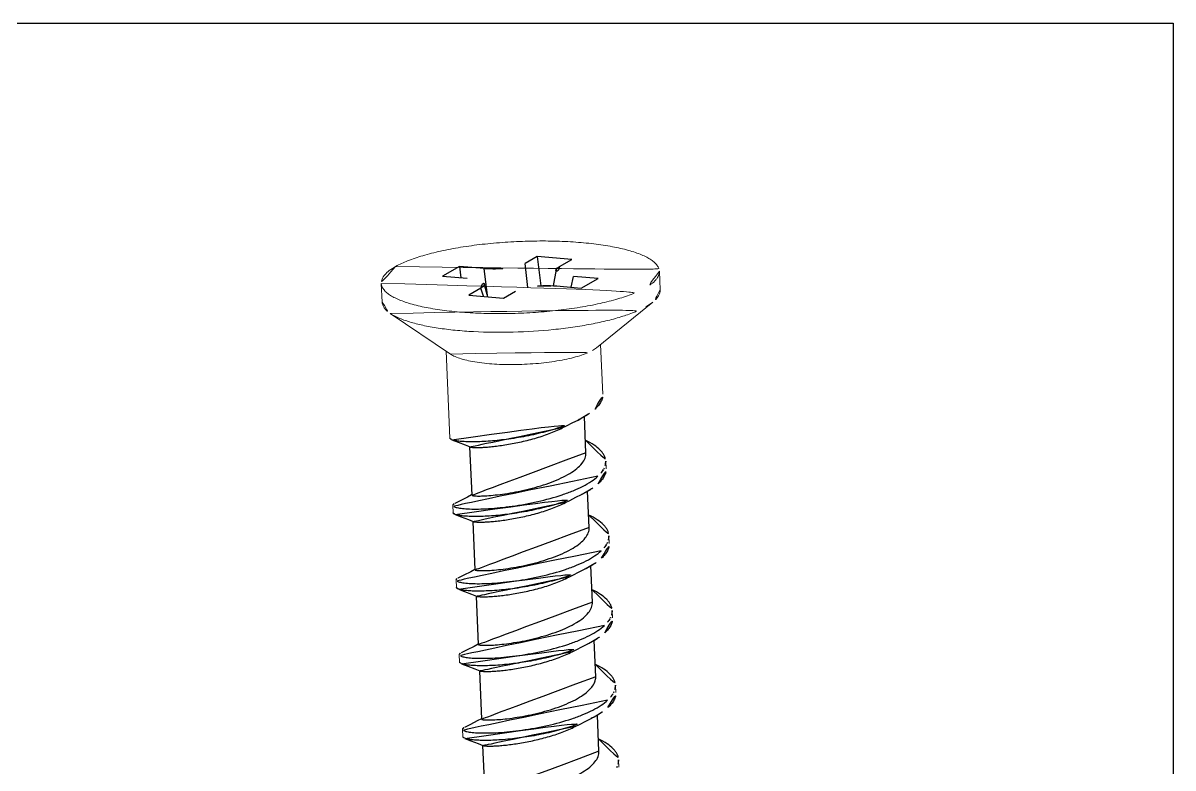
# Model space of a CAD drawing. Extents: x 16296675204 to 16296683393, y -37409618576 to -37409617244.
# Drawn here: x 16296676408.89 to 16296676438.64, y -37409617600.48 to -37409617581.21 of the extents above; entities that cross this region are included whole.
import ezdxf

# ---------------------------------------------------------------- set-up
doc = ezdxf.new("R2010")
doc.units = 0
doc.header["$LTSCALE"] = 10
doc.header["$MEASUREMENT"] = 0
doc.linetypes.add('ACAD_ISO02W100', pattern=[15, 12, -3])
doc.layers.get('0').update_dxf_attribs({"linetype": 'CONTINUOUS'})
doc.layers.add('虚线', color=8, linetype='ACAD_ISO02W100', lineweight=20)

msp = doc.modelspace()

# ---------------------------------------------------------------- linework, layer by layer
at = {"color": 7, "linetype": 'Continuous'}
for p, q in [((16296676422.197161, -37409617587.249191), (16296676421.88195, -37409617587.426567)), ((16296676421.955879, -37409617588.047287), (16296676421.88195, -37409617587.426567)), ((16296676423.09289, -37409617587.327072), (16296676422.197161, -37409617587.249191)), ((16296676422.197161, -37409617587.249191), (16296676422.28738, -37409617588.006706)), ((16296676422.777679, -37409617587.504463), (16296676423.09289, -37409617587.327072)), ((16296676420.18964, -37409617587.505997), (16296676419.74703, -37409617587.755074)), ((16296676419.74703, -37409617587.755074), (16296676420.38492, -37409617587.810539)), ((16296676420.827539, -37409617587.561447), (16296676420.18964, -37409617587.505997)), ((16296676420.18964, -37409617587.505997), (16296676420.224251, -37409617587.79657)), ((16296676420.90988, -37409617588.252777), (16296676420.827539, -37409617587.561447)), ((16296676422.61421, -37409617588.007423), (16296676422.696159, -37409617587.586998)), ((16296676423.07955, -37409617588.044823), (16296676423.134661, -37409617587.762047)), ((16296676423.77256, -37409617587.817513), (16296676423.134661, -37409617587.762047)), ((16296676420.741911, -37409617588.06813), (16296676420.426689, -37409617588.245506)), ((16296676420.80438, -37409617588.278351), (16296676420.741911, -37409617588.06813)), ((16296676420.920481, -37409617588.288437), (16296676420.822411, -37409617587.958473)), ((16296676422.692051, -37409617588.011124), (16296676423.329941, -37409617588.066589)), ((16296676423.329941, -37409617588.066589), (16296676423.77256, -37409617587.817513)), ((16296676420.426689, -37409617588.245506), (16296676421.32242, -37409617588.323387)), ((16296676421.32242, -37409617588.323387), (16296676421.63764, -37409617588.146004)), ((16296676423.458389, -37409617592.324562), (16296676423.4177, -37409617591.388077)), ((16296676420.33284, -37409617592.122993), (16296676420.45834, -37409617592.17347)), ((16296676420.44883, -37409617592.169647), (16296676420.50316, -37409617593.420128)), ((16296676423.542271, -37409617594.255257), (16296676423.501579, -37409617593.318626)), ((16296676420.416719, -37409617594.053688), (16296676420.542219, -37409617594.104156)), ((16296676420.532709, -37409617594.100342), (16296676420.58704, -37409617595.350822)), ((16296676423.62616, -37409617596.185944), (16296676423.585461, -37409617595.249298)), ((16296676420.500601, -37409617595.984383), (16296676420.62611, -37409617596.034859)), ((16296676420.6166, -37409617596.031029), (16296676420.670931, -37409617597.281517)), ((16296676423.710039, -37409617598.116638), (16296676423.66935, -37409617597.180122)), ((16296676420.58449, -37409617597.915077), (16296676420.70999, -37409617597.965553)), ((16296676420.70048, -37409617597.961723), (16296676420.75481, -37409617599.212212)), ((16296676423.79393, -37409617600.047333), (16296676423.753229, -37409617599.110657)), ((16296676420.668381, -37409617599.845757), (16296676420.79388, -37409617599.896248)), ((16296676420.784361, -37409617599.892418), (16296676420.838699, -37409617601.142899))]:
    msp.add_line(p, q, dxfattribs=at)
msp.add_lwpolyline([(16296676438.644739, -37409617663.548553), (16296676385.328369, -37409617663.548553), (16296676385.328369, -37409617581.208839), (16296676438.644739, -37409617581.208839)], close=True)
for points in [[(16296676422.845381, -37409617591.681709), (16296676422.954679, -37409617591.626312), (16296676423.116171, -37409617591.545753), (16296676423.254761, -37409617591.47757)], [(16296676419.990841, -37409617591.988998), (16296676420.148371, -37409617592.050179), (16296676420.33284, -37409617592.122993)], [(16296676420.50132, -37409617593.416496), (16296676420.395069, -37409617593.470383), (16296676420.21755, -37409617593.558983), (16296676420.06238, -37409617593.635353)], [(16296676422.92927, -37409617593.612396), (16296676423.038561, -37409617593.556999), (16296676423.20006, -37409617593.476448), (16296676423.33864, -37409617593.408257)], [(16296676420.07473, -37409617593.919693), (16296676420.23226, -37409617593.980873), (16296676420.416719, -37409617594.053688)], [(16296676420.585199, -37409617595.347191), (16296676420.47896, -37409617595.40107), (16296676420.30143, -37409617595.489677), (16296676420.146259, -37409617595.56604)], [(16296676423.013149, -37409617595.543098), (16296676423.12245, -37409617595.487694), (16296676423.283939, -37409617595.407143), (16296676423.422529, -37409617595.338951)], [(16296676420.158609, -37409617595.850388), (16296676420.316139, -37409617595.911568), (16296676420.500601, -37409617595.984383)], [(16296676420.669081, -37409617597.277893), (16296676420.56284, -37409617597.331757), (16296676420.385321, -37409617597.420357), (16296676420.230141, -37409617597.496727)], [(16296676423.09704, -37409617597.473793), (16296676423.206329, -37409617597.418388), (16296676423.36783, -37409617597.337837), (16296676423.506411, -37409617597.269653)], [(16296676420.2425, -37409617597.781067), (16296676420.40003, -37409617597.842247), (16296676420.58449, -37409617597.915077)], [(16296676420.75297, -37409617599.20858), (16296676420.646721, -37409617599.262451), (16296676420.4692, -37409617599.351059), (16296676420.31403, -37409617599.427429)], [(16296676423.18092, -37409617599.404488), (16296676423.29022, -37409617599.349083), (16296676423.45171, -37409617599.268517), (16296676423.5903, -37409617599.20034)], [(16296676420.32638, -37409617599.711769), (16296676420.48391, -37409617599.772949), (16296676420.668381, -37409617599.845757)]]:
    msp.add_lwpolyline(points, dxfattribs=at)
for centre, major_axis, ratio, start_param, end_param in [((16296676421.165159, -37409617587.357208), (-0.801806, -0.030785), 0.263882425, 1.126066153, 2.666704219), ((16296676423.516159, -37409617587.561607), (-0.821229, -0.039608), 0.25133448, 5.818141006, 7.358779072), ((16296676420.003429, -37409617588.010963), (-0.821229, -0.039608), 0.25133448, -3.606636955, -2.065998889), ((16296676422.354429, -37409617588.21537), (-0.801806, -0.030785), 0.263882425, -2.0155265, -0.474888434)]:
    msp.add_ellipse(centre, major_axis=major_axis, ratio=ratio, start_param=start_param, end_param=end_param, dxfattribs=at)
for points, knots in [([(16296676423.69253, -37409617591.193604), (16296676423.72463, -37409617591.16394), (16296676423.7819, -37409617591.104172), (16296676423.848009, -37409617591.006569), (16296676423.88723, -37409617590.907028), (16296676423.89431, -37409617590.839088), (16296676423.8929, -37409617590.80661)], [0, 0, 0, 0, 0.292045706, 0.550742358, 0.782817436, 1, 1, 1, 1]), ([(16296676423.254761, -37409617591.47757), (16296676423.33926, -37409617591.436211), (16296676423.492491, -37409617591.352318), (16296676423.633551, -37409617591.248093), (16296676423.69253, -37409617591.193604)], [0, 0, 0, 0, 0.539523175, 1, 1, 1, 1]), ([(16296676419.99085, -37409617591.988998), (16296676420.01506, -37409617591.998337), (16296676420.075399, -37409617592.013351), (16296676420.181601, -37409617592.028801), (16296676420.31708, -37409617592.039238), (16296676420.479481, -37409617592.043777), (16296676420.66618, -37409617592.041542), (16296676420.954571, -37409617592.028122), (16296676421.34996, -37409617591.990463), (16296676421.84614, -37409617591.91391), (16296676422.347851, -37409617591.804169), (16296676422.82168, -37409617591.663544), (16296676423.118719, -37409617591.544151), (16296676423.254761, -37409617591.47757)], [0, 0, 0, 0, 0.023276566, 0.055463247, 0.09623742, 0.145040673, 0.201136549, 0.263651163, 0.403927684, 0.557108169, 0.713672809, 0.86415492, 1, 1, 1, 1]), ([(16296676419.938629, -37409617591.945534), (16296676419.938801, -37409617591.949547), (16296676419.94198, -37409617591.958458), (16296676419.95299, -37409617591.969673), (16296676419.969709, -37409617591.980164), (16296676419.9832, -37409617591.986053), (16296676419.99085, -37409617591.988998)], [0, 0, 0, 0, 0.169964487, 0.380192821, 0.653494873, 1, 1, 1, 1]), ([(16296676422.845381, -37409617591.681709), (16296676422.73642, -37409617591.737389), (16296676422.5016, -37409617591.83773), (16296676422.13098, -37409617591.957901), (16296676421.74704, -37409617592.053192), (16296676421.43013, -37409617592.112381), (16296676421.190269, -37409617592.14698), (16296676421.0282, -37409617592.165909), (16296676420.881981, -37409617592.178917), (16296676420.75419, -37409617592.186493), (16296676420.64706, -37409617592.189278), (16296676420.56251, -37409617592.187881), (16296676420.506809, -37409617592.183884), (16296676420.4748, -37409617592.178497), (16296676420.463011, -37409617592.175369), (16296676420.45834, -37409617592.17347)], [0, 0, 0, 0, 0.149149692, 0.310486425, 0.474512212, 0.630990703, 0.703238306, 0.769886721, 0.829852517, 0.882142193, 0.925906765, 0.960440098, 0.985212648, 0.993851739, 1, 1, 1, 1]), ([(16296676423.45145, -37409617592.006706), (16296676423.525921, -37409617592.042068), (16296676423.6597, -37409617592.114647), (16296676423.804239, -37409617592.227676), (16296676423.8873, -37409617592.324432), (16296676423.93137, -37409617592.395844), (16296676423.959499, -37409617592.469208), (16296676423.967319, -37409617592.519531), (16296676423.96839, -37409617592.544243)], [0, 0, 0, 0, 0.317057743, 0.583748074, 0.699704525, 0.805924509, 0.904904925, 1, 1, 1, 1]), ([(16296676423.45838, -37409617592.324562), (16296676423.459379, -37409617592.347351), (16296676423.45636, -37409617592.394173), (16296676423.42963, -37409617592.490273), (16296676423.355129, -37409617592.610687), (16296676423.21797, -37409617592.742439), (16296676423.0354, -37409617592.867218), (16296676422.81357, -37409617592.983124), (16296676422.56045, -37409617593.088387), (16296676422.285469, -37409617593.181236), (16296676421.99909, -37409617593.260406), (16296676421.712271, -37409617593.325111), (16296676421.43605, -37409617593.375107), (16296676421.18108, -37409617593.410782), (16296676420.95723, -37409617593.43306), (16296676420.79413, -37409617593.442383), (16296676420.685671, -37409617593.443947), (16296676420.62281, -37409617593.442833), (16296676420.573009, -37409617593.439697), (16296676420.540319, -37409617593.435753), (16296676420.52072, -37409617593.431236), (16296676420.51082, -37409617593.427933), (16296676420.503321, -37409617593.423637), (16296676420.50317, -37409617593.420128)], [0, 0, 0, 0, 0.020473064, 0.041729226, 0.088965761, 0.145234353, 0.211406525, 0.286735163, 0.369456871, 0.457154917, 0.547003049, 0.635953592, 0.720898874, 0.798817184, 0.866906327, 0.922705443, 0.9453497, 0.964215031, 0.979139366, 0.990015945, 0.99393238, 0.996849703, 1, 1, 1, 1]), ([(16296676423.96839, -37409617592.544243), (16296676423.96966, -37409617592.573433), (16296676423.96431, -37409617592.634003), (16296676423.94434, -37409617592.691261), (16296676423.931351, -37409617592.719254)], [0, 0, 0, 0, 0.486340642, 1, 1, 1, 1]), ([(16296676423.776409, -37409617593.124298), (16296676423.808531, -37409617593.09462), (16296676423.86582, -37409617593.034821), (16296676423.93195, -37409617592.937157), (16296676423.971161, -37409617592.837578), (16296676423.97821, -37409617592.7696), (16296676423.97677, -37409617592.737106)], [0, 0, 0, 0, 0.292058996, 0.550756019, 0.78282278, 1, 1, 1, 1]), ([(16296676423.90905, -37409617592.761749), (16296676423.900459, -37409617592.776413), (16296676423.860201, -37409617592.838188), (16296676423.809641, -37409617592.892776), (16296676423.768021, -37409617592.931229)], [0, 0, 0, 0, 0.230661655, 1, 1, 1, 1]), ([(16296676423.931351, -37409617592.719254), (16296676423.929701, -37409617592.722816), (16296676423.922779, -37409617592.737251), (16296676423.91515, -37409617592.751343), (16296676423.90905, -37409617592.761749)], [0, 0, 0, 0, 0.245567706, 1, 1, 1, 1]), ([(16296676423.768021, -37409617592.931229), (16296676423.71538, -37409617592.979858), (16296676423.59145, -37409617593.073563), (16296676423.376141, -37409617593.196892), (16296676423.122959, -37409617593.31179), (16296676422.73406, -37409617593.454971), (16296676422.20763, -37409617593.596909), (16296676421.66736, -37409617593.694473), (16296676421.24292, -37409617593.746033), (16296676420.95121, -37409617593.770142), (16296676420.68865, -37409617593.781197), (16296676420.491489, -37409617593.780571), (16296676420.35392, -37409617593.773903), (16296676420.267481, -37409617593.766731), (16296676420.193001, -37409617593.757301), (16296676420.13139, -37409617593.746193), (16296676420.081779, -37409617593.732849), (16296676420.042299, -37409617593.717819), (16296676420.014771, -37409617593.697853), (16296676420.01412, -37409617593.683159)], [0, 0, 0, 0, 0.054602615, 0.117789166, 0.188745253, 0.266169363, 0.433325532, 0.603347488, 0.684032993, 0.759000201, 0.826300458, 0.884192152, 0.909142841, 0.931212345, 0.950280087, 0.966251833, 0.979077401, 0.988796353, 1, 1, 1, 1]), ([(16296676423.33864, -37409617593.408257), (16296676423.42314, -37409617593.366913), (16296676423.57638, -37409617593.283012), (16296676423.71743, -37409617593.178787), (16296676423.776409, -37409617593.124298)], [0, 0, 0, 0, 0.539505924, 1, 1, 1, 1]), ([(16296676420.01412, -37409617593.683159), (16296676420.01395, -37409617593.679153), (16296676420.016331, -37409617593.669998), (16296676420.02634, -37409617593.657883), (16296676420.042089, -37409617593.645981), (16296676420.05501, -37409617593.638947), (16296676420.06237, -37409617593.635353)], [0, 0, 0, 0, 0.169923784, 0.38021977, 0.653573272, 1, 1, 1, 1]), ([(16296676420.07473, -37409617593.919693), (16296676420.098949, -37409617593.929031), (16296676420.15929, -37409617593.944054), (16296676420.26549, -37409617593.959488), (16296676420.40098, -37409617593.969933), (16296676420.563391, -37409617593.974472), (16296676420.750111, -37409617593.972237), (16296676421.038521, -37409617593.958809), (16296676421.43391, -37409617593.921143), (16296676421.93008, -37409617593.844597), (16296676422.43178, -37409617593.734848), (16296676422.9056, -37409617593.594231), (16296676423.20261, -37409617593.474838), (16296676423.33864, -37409617593.408257)], [0, 0, 0, 0, 0.023276892, 0.055464645, 0.096240648, 0.145049353, 0.201151804, 0.263673445, 0.403950807, 0.557126029, 0.713689384, 0.864168888, 1, 1, 1, 1]), ([(16296676422.92927, -37409617593.612396), (16296676422.820299, -37409617593.668068), (16296676422.585489, -37409617593.768433), (16296676422.214861, -37409617593.888588), (16296676421.830919, -37409617593.983887), (16296676421.514021, -37409617594.043083), (16296676421.274151, -37409617594.077667), (16296676421.112089, -37409617594.096603), (16296676420.96587, -37409617594.109612), (16296676420.838079, -37409617594.117188), (16296676420.73094, -37409617594.119972), (16296676420.646391, -37409617594.118568), (16296676420.590691, -37409617594.114578), (16296676420.55868, -37409617594.109207), (16296676420.546909, -37409617594.106056), (16296676420.542231, -37409617594.104156)], [0, 0, 0, 0, 0.149151444, 0.31048851, 0.474514788, 0.630995045, 0.703238917, 0.769892315, 0.829853838, 0.882146381, 0.925911335, 0.960441334, 0.985220341, 0.993856093, 1, 1, 1, 1]), ([(16296676420.022511, -37409617593.876282), (16296676420.022699, -37409617593.880287), (16296676420.02589, -37409617593.889183), (16296676420.0369, -37409617593.900383), (16296676420.05361, -37409617593.910873), (16296676420.067089, -37409617593.91674), (16296676420.07473, -37409617593.919693)], [0, 0, 0, 0, 0.170000013, 0.380313825, 0.653600326, 1, 1, 1, 1]), ([(16296676423.53577, -37409617593.937607), (16296676423.610161, -37409617593.972954), (16296676423.743811, -37409617594.045502), (16296676423.888189, -37409617594.15844), (16296676423.97118, -37409617594.255119), (16296676424.015209, -37409617594.326477), (16296676424.04335, -37409617594.399773), (16296676424.05118, -37409617594.450058), (16296676424.052271, -37409617594.474739)], [0, 0, 0, 0, 0.317038141, 0.583721003, 0.699682042, 0.805910367, 0.904900162, 1, 1, 1, 1]), ([(16296676423.542259, -37409617594.255257), (16296676423.543249, -37409617594.278053), (16296676423.540239, -37409617594.324867), (16296676423.513531, -37409617594.420967), (16296676423.439011, -37409617594.541382), (16296676423.301861, -37409617594.673126), (16296676423.11928, -37409617594.797913), (16296676422.897449, -37409617594.913811), (16296676422.644329, -37409617595.019073), (16296676422.36935, -37409617595.111938), (16296676422.08297, -37409617595.191116), (16296676421.79615, -37409617595.255814), (16296676421.51993, -37409617595.305801), (16296676421.264971, -37409617595.341476), (16296676421.041121, -37409617595.363747), (16296676420.878019, -37409617595.37307), (16296676420.76956, -37409617595.374641), (16296676420.706699, -37409617595.37352), (16296676420.656891, -37409617595.370392), (16296676420.624201, -37409617595.366447), (16296676420.60461, -37409617595.361931), (16296676420.594709, -37409617595.35862), (16296676420.587191, -37409617595.354332), (16296676420.58704, -37409617595.350822)], [0, 0, 0, 0, 0.020473397, 0.04172825, 0.088964795, 0.145234699, 0.21140827, 0.286737033, 0.369457519, 0.457154473, 0.547002625, 0.635953948, 0.720899289, 0.798816176, 0.866903321, 0.922701866, 0.945350284, 0.96421297, 0.979137498, 0.990016213, 0.993929145, 0.99684572, 1, 1, 1, 1]), ([(16296676424.052271, -37409617594.474739), (16296676424.05356, -37409617594.503967), (16296676424.04821, -37409617594.56469), (16296676424.028191, -37409617594.622063), (16296676424.015169, -37409617594.650101)], [0, 0, 0, 0, 0.486306326, 1, 1, 1, 1]), ([(16296676423.85191, -37409617594.861923), (16296676423.799271, -37409617594.910553), (16296676423.67536, -37409617595.004242), (16296676423.4601, -37409617595.127548), (16296676423.20697, -37409617595.242432), (16296676422.81813, -37409617595.385597), (16296676422.291771, -37409617595.527542), (16296676421.751551, -37409617595.625122), (16296676421.32715, -37409617595.676682), (16296676421.035419, -37409617595.700813), (16296676420.772829, -37409617595.711891), (16296676420.57563, -37409617595.711273), (16296676420.438021, -37409617595.704613), (16296676420.351561, -37409617595.697441), (16296676420.27705, -37409617595.688019), (16296676420.21542, -37409617595.67691), (16296676420.165779, -37409617595.663582), (16296676420.126261, -37409617595.648537), (16296676420.09869, -37409617595.628609), (16296676420.098009, -37409617595.613899)], [0, 0, 0, 0, 0.054597217, 0.117772269, 0.188713614, 0.266122839, 0.433262524, 0.603270318, 0.683950983, 0.758921475, 0.826233658, 0.884138543, 0.909095902, 0.931171631, 0.950246803, 0.966225121, 0.979058274, 0.988784535, 1, 1, 1, 1]), ([(16296676423.860291, -37409617595.054993), (16296676423.89242, -37409617595.025322), (16296676423.949699, -37409617594.965523), (16296676424.015829, -37409617594.867867), (16296676424.05504, -37409617594.76828), (16296676424.06209, -37409617594.70031), (16296676424.060659, -37409617594.667824)], [0, 0, 0, 0, 0.292042277, 0.550741516, 0.782816052, 1, 1, 1, 1]), ([(16296676423.99337, -37409617594.691704), (16296676423.98477, -37409617594.706421), (16296676423.944441, -37409617594.768494), (16296676423.89369, -37409617594.823318), (16296676423.85191, -37409617594.861923)], [0, 0, 0, 0, 0.230586123, 1, 1, 1, 1]), ([(16296676424.015169, -37409617594.650101), (16296676424.01355, -37409617594.653587), (16296676424.006781, -37409617594.667709), (16296676423.999319, -37409617594.681503), (16296676423.99337, -37409617594.691704)], [0, 0, 0, 0, 0.245662192, 1, 1, 1, 1]), ([(16296676423.422529, -37409617595.338951), (16296676423.507021, -37409617595.297592), (16296676423.660259, -37409617595.213707), (16296676423.801319, -37409617595.109467), (16296676423.860291, -37409617595.054993)], [0, 0, 0, 0, 0.539514938, 1, 1, 1, 1]), ([(16296676420.158621, -37409617595.85038), (16296676420.182831, -37409617595.859734), (16296676420.24317, -37409617595.874741), (16296676420.349369, -37409617595.890182), (16296676420.48485, -37409617595.900627), (16296676420.647249, -37409617595.905159), (16296676420.833969, -37409617595.902931), (16296676421.12237, -37409617595.889511), (16296676421.517759, -37409617595.851837), (16296676422.013929, -37409617595.775291), (16296676422.515619, -37409617595.66555), (16296676422.98945, -37409617595.524933), (16296676423.286489, -37409617595.40554), (16296676423.422529, -37409617595.338951)], [0, 0, 0, 0, 0.023278057, 0.055464367, 0.096237391, 0.145041777, 0.201140971, 0.263660908, 0.403941326, 0.557113817, 0.713670843, 0.864155822, 1, 1, 1, 1]), ([(16296676420.098009, -37409617595.613899), (16296676420.09782, -37409617595.609894), (16296676420.100189, -37409617595.600731), (16296676420.110201, -37409617595.5886), (16296676420.125959, -37409617595.576691), (16296676420.138889, -37409617595.569649), (16296676420.146259, -37409617595.56604)], [0, 0, 0, 0, 0.169900019, 0.380141039, 0.653487407, 1, 1, 1, 1]), ([(16296676420.1064, -37409617595.806953), (16296676420.106581, -37409617595.810966), (16296676420.10976, -37409617595.819862), (16296676420.120781, -37409617595.83107), (16296676420.137489, -37409617595.841553), (16296676420.15097, -37409617595.847427), (16296676420.158621, -37409617595.85038)], [0, 0, 0, 0, 0.169993056, 0.38028427, 0.653562307, 1, 1, 1, 1]), ([(16296676423.013149, -37409617595.543098), (16296676422.90419, -37409617595.59877), (16296676422.669371, -37409617595.69912), (16296676422.29875, -37409617595.81929), (16296676421.91481, -37409617595.914581), (16296676421.5979, -37409617595.97377), (16296676421.35803, -37409617596.008369), (16296676421.195971, -37409617596.027298), (16296676421.049749, -37409617596.040314), (16296676420.921961, -37409617596.047882), (16296676420.814831, -37409617596.050659), (16296676420.73028, -37409617596.049263), (16296676420.67457, -37409617596.045273), (16296676420.64257, -37409617596.039886), (16296676420.630779, -37409617596.036751), (16296676420.62611, -37409617596.034859)], [0, 0, 0, 0, 0.149149925, 0.310486899, 0.474512549, 0.630991091, 0.703238754, 0.769887552, 0.829852148, 0.882143536, 0.925906325, 0.960441356, 0.985212845, 0.993853208, 1, 1, 1, 1]), ([(16296676423.620371, -37409617595.868637), (16296676423.69466, -37409617595.903969), (16296676423.828131, -37409617595.976486), (16296676423.972309, -37409617596.089363), (16296676424.05518, -37409617596.185966), (16296676424.099159, -37409617596.257294), (16296676424.127239, -37409617596.330544), (16296676424.135071, -37409617596.380783), (16296676424.13616, -37409617596.405449)], [0, 0, 0, 0, 0.316984893, 0.583639069, 0.699603812, 0.805849235, 0.904865736, 1, 1, 1, 1]), ([(16296676423.62615, -37409617596.185944), (16296676423.62715, -37409617596.20874), (16296676423.624121, -37409617596.255562), (16296676423.597401, -37409617596.351662), (16296676423.52289, -37409617596.472069), (16296676423.38574, -37409617596.603828), (16296676423.203171, -37409617596.7286), (16296676422.98134, -37409617596.844513), (16296676422.72822, -37409617596.949768), (16296676422.453239, -37409617597.042633), (16296676422.166861, -37409617597.121803), (16296676421.880039, -37409617597.186493), (16296676421.603821, -37409617597.236488), (16296676421.34886, -37409617597.272171), (16296676421.125, -37409617597.294449), (16296676420.961901, -37409617597.303772), (16296676420.853439, -37409617597.305344), (16296676420.790581, -37409617597.304207), (16296676420.74078, -37409617597.301086), (16296676420.70809, -37409617597.297127), (16296676420.68849, -37409617597.292633), (16296676420.678591, -37409617597.289322), (16296676420.671089, -37409617597.285019), (16296676420.67094, -37409617597.281517)], [0, 0, 0, 0, 0.02047321, 0.04172905, 0.08896589, 0.145234743, 0.211406872, 0.286735126, 0.369456489, 0.457154687, 0.547003065, 0.635953623, 0.720898634, 0.798816603, 0.866905772, 0.922705652, 0.945349236, 0.964215767, 0.979138535, 0.990016578, 0.993933024, 0.996849142, 1, 1, 1, 1]), ([(16296676424.13616, -37409617596.405449), (16296676424.137449, -37409617596.434807), (16296676424.13204, -37409617596.495796), (16296676424.111839, -37409617596.553391), (16296676424.098709, -37409617596.581543)], [0, 0, 0, 0, 0.486199985, 1, 1, 1, 1]), ([(16296676423.94418, -37409617596.985687), (16296676423.97629, -37409617596.956017), (16296676424.03355, -37409617596.896263), (16296676424.099649, -37409617596.79866), (16296676424.13888, -37409617596.699127), (16296676424.14596, -37409617596.631203), (16296676424.14455, -37409617596.598717)], [0, 0, 0, 0, 0.292056058, 0.55074832, 0.782819238, 1, 1, 1, 1]), ([(16296676424.078369, -37409617596.620468), (16296676424.06975, -37409617596.635361), (16296676424.02923, -37409617596.698196), (16296676423.978001, -37409617596.753616), (16296676423.935789, -37409617596.792618)], [0, 0, 0, 0, 0.230394881, 1, 1, 1, 1]), ([(16296676424.098709, -37409617596.581543), (16296676424.097179, -37409617596.584801), (16296676424.090839, -37409617596.598), (16296676424.0839, -37409617596.610924), (16296676424.078369, -37409617596.620468)], [0, 0, 0, 0, 0.24594043, 1, 1, 1, 1]), ([(16296676423.935789, -37409617596.792618), (16296676423.88315, -37409617596.84124), (16296676423.759239, -37409617596.934937), (16296676423.543961, -37409617597.058258), (16296676423.2908, -37409617597.173149), (16296676422.90193, -37409617597.316322), (16296676422.375549, -37409617597.45826), (16296676421.83532, -37409617597.555832), (16296676421.41091, -37409617597.607384), (16296676421.119181, -37409617597.631523), (16296676420.8566, -37409617597.642593), (16296676420.65942, -37409617597.64196), (16296676420.52183, -37409617597.6353), (16296676420.435381, -37409617597.628128), (16296676420.36088, -37409617597.618713), (16296676420.299259, -37409617597.60759), (16296676420.24963, -37409617597.594261), (16296676420.210119, -37409617597.579231), (16296676420.18256, -37409617597.55928), (16296676420.18189, -37409617597.544579)], [0, 0, 0, 0, 0.05459869, 0.11777762, 0.188727264, 0.266146226, 0.433292764, 0.603296072, 0.683979386, 0.758950658, 0.826259313, 0.88415787, 0.909111388, 0.931183846, 0.950256241, 0.966231778, 0.979063344, 0.988787913, 1, 1, 1, 1]), ([(16296676423.506411, -37409617597.269653), (16296676423.59091, -37409617597.228287), (16296676423.74415, -37409617597.144402), (16296676423.885201, -37409617597.040169), (16296676423.94418, -37409617596.985687)], [0, 0, 0, 0, 0.539520138, 1, 1, 1, 1]), ([(16296676420.18189, -37409617597.544579), (16296676420.181709, -37409617597.540558), (16296676420.18408, -37409617597.53141), (16296676420.194099, -37409617597.519279), (16296676420.20985, -37409617597.507378), (16296676420.222771, -37409617597.500343), (16296676420.230141, -37409617597.496727)], [0, 0, 0, 0, 0.169908325, 0.380176255, 0.653525717, 1, 1, 1, 1]), ([(16296676420.2425, -37409617597.781067), (16296676420.26672, -37409617597.790421), (16296676420.327061, -37409617597.805428), (16296676420.43326, -37409617597.820877), (16296676420.568741, -37409617597.831322), (16296676420.73114, -37409617597.835854), (16296676420.917839, -37409617597.833633), (16296676421.20624, -37409617597.820213), (16296676421.601629, -37409617597.782532), (16296676422.097811, -37409617597.705994), (16296676422.59951, -37409617597.596237), (16296676423.073339, -37409617597.455627), (16296676423.370371, -37409617597.336243), (16296676423.506411, -37409617597.269653)], [0, 0, 0, 0, 0.023276407, 0.055463181, 0.096237908, 0.145042369, 0.201139714, 0.263655278, 0.403931506, 0.557112621, 0.713678891, 0.864158647, 1, 1, 1, 1]), ([(16296676423.097031, -37409617597.473793), (16296676422.98807, -37409617597.529457), (16296676422.75325, -37409617597.629807), (16296676422.382629, -37409617597.749977), (16296676421.998699, -37409617597.845284), (16296676421.681789, -37409617597.904457), (16296676421.441919, -37409617597.939056), (16296676421.27986, -37409617597.957993), (16296676421.13364, -37409617597.971001), (16296676421.00585, -37409617597.978569), (16296676420.89871, -37409617597.981361), (16296676420.814171, -37409617597.97995), (16296676420.758459, -37409617597.975967), (16296676420.72645, -37409617597.970589), (16296676420.71467, -37409617597.967453), (16296676420.709999, -37409617597.965553)], [0, 0, 0, 0, 0.149151082, 0.31048801, 0.474514413, 0.630994577, 0.703238601, 0.769891117, 0.829854077, 0.882144985, 0.925911753, 0.960440489, 0.985219788, 0.993854646, 1, 1, 1, 1]), ([(16296676420.190281, -37409617597.73764), (16296676420.19046, -37409617597.741661), (16296676420.19364, -37409617597.750549), (16296676420.20466, -37409617597.761757), (16296676420.221371, -37409617597.772247), (16296676420.234859, -37409617597.778122), (16296676420.2425, -37409617597.781067)], [0, 0, 0, 0, 0.169972208, 0.380232623, 0.65353903, 1, 1, 1, 1]), ([(16296676423.70159, -37409617597.798073), (16296676423.776279, -37409617597.833473), (16296676423.91046, -37409617597.90612), (16296676424.055429, -37409617598.019302), (16296676424.138729, -37409617598.116203), (16296676424.18292, -37409617598.187721), (16296676424.21114, -37409617598.2612), (16296676424.218981, -37409617598.311607), (16296676424.220051, -37409617598.336349)], [0, 0, 0, 0, 0.3172345, 0.583924157, 0.69985153, 0.806036112, 0.904966851, 1, 1, 1, 1]), ([(16296676423.71003, -37409617598.116638), (16296676423.71102, -37409617598.139427), (16296676423.70801, -37409617598.186249), (16296676423.68129, -37409617598.282356), (16296676423.606791, -37409617598.402763), (16296676423.469629, -37409617598.534523), (16296676423.28705, -37409617598.659286), (16296676423.06522, -37409617598.7752), (16296676422.812099, -37409617598.880463), (16296676422.537121, -37409617598.973328), (16296676422.25074, -37409617599.052498), (16296676421.963921, -37409617599.117203), (16296676421.6877, -37409617599.167183), (16296676421.432739, -37409617599.202873), (16296676421.208891, -37409617599.225143), (16296676421.04579, -37409617599.234459), (16296676420.93733, -37409617599.236031), (16296676420.87446, -37409617599.234901), (16296676420.824671, -37409617599.231781), (16296676420.791981, -37409617599.227829), (16296676420.772381, -37409617599.223312), (16296676420.76248, -37409617599.220009), (16296676420.754959, -37409617599.215721), (16296676420.75481, -37409617599.212212)], [0, 0, 0, 0, 0.020473134, 0.041728323, 0.088964486, 0.14523392, 0.211407584, 0.286736716, 0.369457507, 0.457154493, 0.547002463, 0.635953727, 0.720899492, 0.798816786, 0.866903955, 0.922702124, 0.945350952, 0.964212695, 0.979138569, 0.990015654, 0.993929113, 0.996846507, 1, 1, 1, 1]), ([(16296676424.220051, -37409617598.336349), (16296676424.22131, -37409617598.365433), (16296676424.216, -37409617598.425789), (16296676424.196171, -37409617598.482857), (16296676424.183281, -37409617598.510757)], [0, 0, 0, 0, 0.486427564, 1, 1, 1, 1]), ([(16296676424.01968, -37409617598.723312), (16296676423.967039, -37409617598.771927), (16296676423.843109, -37409617598.865639), (16296676423.627819, -37409617598.98896), (16296676423.37466, -37409617599.103851), (16296676422.98579, -37409617599.247017), (16296676422.459379, -37409617599.388962), (16296676421.91913, -37409617599.486526), (16296676421.494711, -37409617599.538094), (16296676421.20299, -37409617599.562218), (16296676420.94043, -37409617599.57328), (16296676420.74325, -37409617599.572647), (16296676420.605671, -37409617599.565987), (16296676420.51922, -37409617599.558823), (16296676420.444731, -37409617599.549393), (16296676420.38311, -37409617599.538277), (16296676420.333481, -37409617599.524948), (16296676420.293989, -37409617599.509918), (16296676420.266439, -37409617599.48996), (16296676420.265779, -37409617599.475273)], [0, 0, 0, 0, 0.0546001, 0.117782597, 0.188733632, 0.266151748, 0.433300018, 0.60331817, 0.68400267, 0.75896991, 0.826272935, 0.884169085, 0.909122385, 0.931194582, 0.950265184, 0.96624001, 0.979068811, 0.988791119, 1, 1, 1, 1]), ([(16296676424.028061, -37409617598.916382), (16296676424.06019, -37409617598.886703), (16296676424.117479, -37409617598.826897), (16296676424.183611, -37409617598.729233), (16296676424.22282, -37409617598.629631), (16296676424.22986, -37409617598.561653), (16296676424.22843, -37409617598.529167)], [0, 0, 0, 0, 0.292057156, 0.550753557, 0.782820762, 1, 1, 1, 1]), ([(16296676424.15942, -37409617598.556007), (16296676424.15085, -37409617598.570473), (16296676424.11083, -37409617598.631393), (16296676424.06081, -37409617598.68531), (16296676424.01968, -37409617598.723312)], [0, 0, 0, 0, 0.23088135, 1, 1, 1, 1]), ([(16296676424.183281, -37409617598.510757), (16296676424.18152, -37409617598.514557), (16296676424.17416, -37409617598.529938), (16296676424.165979, -37409617598.54493), (16296676424.15942, -37409617598.556007)], [0, 0, 0, 0, 0.245278164, 1, 1, 1, 1]), ([(16296676423.5903, -37409617599.20034), (16296676423.674789, -37409617599.158981), (16296676423.82803, -37409617599.075104), (16296676423.96908, -37409617598.970863), (16296676424.028061, -37409617598.916382)], [0, 0, 0, 0, 0.539501208, 1, 1, 1, 1]), ([(16296676420.326389, -37409617599.711769), (16296676420.350599, -37409617599.721123), (16296676420.41094, -37409617599.736122), (16296676420.517151, -37409617599.751572), (16296676420.652639, -37409617599.762016), (16296676420.81505, -37409617599.766548), (16296676421.00178, -37409617599.76432), (16296676421.29018, -37409617599.750893), (16296676421.68557, -37409617599.713219), (16296676422.18174, -37409617599.636673), (16296676422.68343, -37409617599.526917), (16296676423.157249, -37409617599.386307), (16296676423.454269, -37409617599.266922), (16296676423.5903, -37409617599.20034)], [0, 0, 0, 0, 0.023277738, 0.055465794, 0.096241954, 0.14505144, 0.20115394, 0.26367632, 0.403954117, 0.557125453, 0.713686867, 0.864167196, 1, 1, 1, 1]), ([(16296676420.265779, -37409617599.475273), (16296676420.2656, -37409617599.471237), (16296676420.267969, -37409617599.462097), (16296676420.277981, -37409617599.449966), (16296676420.29373, -37409617599.438072), (16296676420.30666, -37409617599.431038), (16296676420.31403, -37409617599.427429)], [0, 0, 0, 0, 0.169912341, 0.380179031, 0.653529502, 1, 1, 1, 1]), ([(16296676420.27417, -37409617599.66835), (16296676420.274349, -37409617599.672371), (16296676420.27754, -37409617599.681259), (16296676420.288561, -37409617599.692459), (16296676420.30526, -37409617599.702942), (16296676420.318741, -37409617599.708817), (16296676420.326389, -37409617599.711769)], [0, 0, 0, 0, 0.170000578, 0.380309158, 0.653587418, 1, 1, 1, 1]), ([(16296676423.18092, -37409617599.404488), (16296676423.07196, -37409617599.460159), (16296676422.837139, -37409617599.560509), (16296676422.46652, -37409617599.680672), (16296676422.082581, -37409617599.775963), (16296676421.765671, -37409617599.835152), (16296676421.525801, -37409617599.869759), (16296676421.363741, -37409617599.88868), (16296676421.21752, -37409617599.901703), (16296676421.089729, -37409617599.909264), (16296676420.982599, -37409617599.912048), (16296676420.89805, -37409617599.910652), (16296676420.84234, -37409617599.906647), (16296676420.810341, -37409617599.901283), (16296676420.79855, -37409617599.89814), (16296676420.79388, -37409617599.896248)], [0, 0, 0, 0, 0.149150481, 0.310487645, 0.474513263, 0.630992056, 0.703239131, 0.769889043, 0.829852195, 0.882145353, 0.925906742, 0.960442514, 0.985214087, 0.993855175, 1, 1, 1, 1]), ([(16296676423.787701, -37409617599.72982), (16296676423.862049, -37409617599.765152), (16296676423.995621, -37409617599.837692), (16296676424.139931, -37409617599.9506), (16296676424.22286, -37409617600.047249), (16296676424.26688, -37409617600.118584), (16296676424.295, -37409617600.191856), (16296676424.30283, -37409617600.242119), (16296676424.303921, -37409617600.266792)], [0, 0, 0, 0, 0.317020572, 0.583696175, 0.69965802, 0.805891088, 0.904889407, 1, 1, 1, 1]), ([(16296676423.793921, -37409617600.047333), (16296676423.79492, -37409617600.070129), (16296676423.79188, -37409617600.116943), (16296676423.765181, -37409617600.213051), (16296676423.69066, -37409617600.333458), (16296676423.553511, -37409617600.465218), (16296676423.370939, -37409617600.589989), (16296676423.149111, -37409617600.705887), (16296676422.895981, -37409617600.811157), (16296676422.62101, -37409617600.904022), (16296676422.334629, -37409617600.983192), (16296676422.04781, -37409617601.047882), (16296676421.771589, -37409617601.097878), (16296676421.51663, -37409617601.13356), (16296676421.29277, -37409617601.15583), (16296676421.129669, -37409617601.165154), (16296676421.02121, -37409617601.166718), (16296676420.958349, -37409617601.165604), (16296676420.90855, -37409617601.162483), (16296676420.87586, -37409617601.158524), (16296676420.85626, -37409617601.154007), (16296676420.846359, -37409617601.150703), (16296676420.83886, -37409617601.146408), (16296676420.838711, -37409617601.142899)], [0, 0, 0, 0, 0.020473379, 0.041728798, 0.088965914, 0.145235111, 0.211407373, 0.286735407, 0.369456346, 0.45715445, 0.547003048, 0.635953711, 0.72089852, 0.798816075, 0.866904958, 0.922705167, 0.945348959, 0.964216136, 0.979137713, 0.990017197, 0.993933035, 0.996848199, 1, 1, 1, 1]), ([(16296676424.303921, -37409617600.266792), (16296676424.30522, -37409617600.296051), (16296676424.29986, -37409617600.356812), (16296676424.27981, -37409617600.414223), (16296676424.266769, -37409617600.442291)], [0, 0, 0, 0, 0.48629063, 1, 1, 1, 1]), ([(16296676424.266769, -37409617600.442291), (16296676424.265169, -37409617600.44574), (16296676424.258471, -37409617600.459709), (16296676424.251101, -37409617600.473358), (16296676424.245211, -37409617600.483452)], [0, 0, 0, 0, 0.245707587, 1, 1, 1, 1])]:
    msp.add_open_spline(points, degree=3, knots=knots, dxfattribs=at)
at = {"layer": '虚线', "color": 7, "linetype": 'Continuous'}
for p, q in [((16296676425.377371, -37409617588.112701), (16296676425.3564, -37409617587.630028)), ((16296676418.18416, -37409617588.425232), (16296676418.163191, -37409617587.942558)), ((16296676423.729771, -37409617589.609337), (16296676425.190969, -37409617588.42572)), ((16296676425.190969, -37409617588.42572), (16296676425.00539, -37409617588.549316)), ((16296676419.955351, -37409617589.773331), (16296676418.397011, -37409617588.720909)), ((16296676423.89291, -37409617590.806572), (16296676423.837111, -37409617589.522392)), ((16296676419.93862, -37409617591.945541), (16296676419.840879, -37409617589.696022)), ((16296676423.729771, -37409617589.609337), (16296676423.62668, -37409617589.678009)), ((16296676423.976789, -37409617592.737267), (16296676423.968399, -37409617592.544197)), ((16296676420.022499, -37409617593.876244), (16296676420.014111, -37409617593.683167)), ((16296676424.060671, -37409617594.667953), (16296676424.05229, -37409617594.474876)), ((16296676420.10639, -37409617595.806931), (16296676420.098, -37409617595.613861)), ((16296676424.14456, -37409617596.598648), (16296676424.136169, -37409617596.405579)), ((16296676420.190269, -37409617597.737633), (16296676420.181881, -37409617597.544563)), ((16296676424.228439, -37409617598.529343), (16296676424.220051, -37409617598.336273)), ((16296676420.27416, -37409617599.66832), (16296676420.26577, -37409617599.47525)), ((16296676424.31233, -37409617600.460037), (16296676424.30394, -37409617600.266968))]:
    msp.add_line(p, q, dxfattribs=at)
for points, knots in [([(16296676418.53517, -37409617587.505928), (16296676418.63451, -37409617587.450027), (16296676418.86463, -37409617587.346046), (16296676419.254129, -37409617587.216217), (16296676419.7124, -37409617587.101151), (16296676420.22694, -37409617587.004189), (16296676420.7838, -37409617586.928192), (16296676421.367611, -37409617586.875359), (16296676421.962259, -37409617586.847198), (16296676422.551279, -37409617586.84449), (16296676423.11838, -37409617586.867271), (16296676423.64794, -37409617586.91481), (16296676424.125389, -37409617586.98568), (16296676424.483231, -37409617587.065308), (16296676424.732269, -37409617587.141258), (16296676424.89036, -37409617587.20015), (16296676425.026899, -37409617587.263069), (16296676425.141109, -37409617587.32959), (16296676425.23234, -37409617587.39949), (16296676425.3001, -37409617587.472733), (16296676425.343571, -37409617587.549538), (16296676425.355249, -37409617587.603996), (16296676425.35638, -37409617587.630089)], [0, 0, 0, 0, 0.047874429, 0.105679961, 0.172282423, 0.246160485, 0.325485972, 0.408240935, 0.49228692, 0.575442048, 0.655554599, 0.7305774, 0.798645146, 0.858162555, 0.884327349, 0.907947424, 0.928965317, 0.947398063, 0.963347598, 0.977069324, 0.989033532, 1, 1, 1, 1]), ([(16296676418.53517, -37409617587.505928), (16296676418.478161, -37409617587.53801), (16296676418.377291, -37409617587.601837), (16296676418.270281, -37409617587.696907), (16296676418.21159, -37409617587.774849), (16296676418.182131, -37409617587.830582), (16296676418.165159, -37409617587.886574), (16296676418.162411, -37409617587.924248), (16296676418.1632, -37409617587.942497)], [0, 0, 0, 0, 0.327021374, 0.595169581, 0.709531086, 0.81308833, 0.908677352, 1, 1, 1, 1]), ([(16296676425.35638, -37409617587.630089), (16296676425.35718, -37409617587.648338), (16296676425.354429, -37409617587.686012), (16296676425.33746, -37409617587.741997), (16296676425.307989, -37409617587.797737), (16296676425.24931, -37409617587.875671), (16296676425.1423, -37409617587.970741), (16296676425.04143, -37409617588.034569), (16296676424.984421, -37409617588.066658)], [0, 0, 0, 0, 0.091322648, 0.186911669, 0.290468914, 0.404830419, 0.672978626, 1, 1, 1, 1]), ([(16296676418.1632, -37409617587.942497), (16296676418.16433, -37409617587.968582), (16296676418.17602, -37409617588.023041), (16296676418.21949, -37409617588.099854), (16296676418.287251, -37409617588.173103), (16296676418.378481, -37409617588.242996), (16296676418.49268, -37409617588.309517), (16296676418.62923, -37409617588.372437), (16296676418.787319, -37409617588.431328), (16296676419.03636, -37409617588.507278), (16296676419.394199, -37409617588.586899), (16296676419.871639, -37409617588.657784), (16296676420.401211, -37409617588.705307), (16296676420.968309, -37409617588.728104), (16296676421.557329, -37409617588.725388), (16296676422.151979, -37409617588.697227), (16296676422.73579, -37409617588.644386), (16296676423.29265, -37409617588.568398), (16296676423.80718, -37409617588.471443), (16296676424.265459, -37409617588.356361), (16296676424.654961, -37409617588.226532), (16296676424.88508, -37409617588.122559), (16296676424.984421, -37409617588.066658)], [0, 0, 0, 0, 0.010966468, 0.022930676, 0.036652402, 0.052601937, 0.071034683, 0.092052576, 0.115672651, 0.141837445, 0.201354854, 0.2694226, 0.344445401, 0.424557952, 0.50771308, 0.591759065, 0.674514028, 0.753839515, 0.827717577, 0.894320039, 0.952125571, 1, 1, 1, 1]), ([(16296676425.37735, -37409617588.112701), (16296676425.37849, -37409617588.138847), (16296676425.371531, -37409617588.194252), (16296676425.334669, -37409617588.274727), (16296676425.27323, -37409617588.353767), (16296676425.220579, -37409617588.401718), (16296676425.190941, -37409617588.42572)], [0, 0, 0, 0, 0.208281181, 0.435593515, 0.696453828, 1, 1, 1, 1]), ([(16296676418.184179, -37409617588.425232), (16296676418.18532, -37409617588.451378), (16296676418.197069, -37409617588.505981), (16296676418.24077, -37409617588.58297), (16296676418.308861, -37409617588.656357), (16296676418.365419, -37409617588.699577), (16296676418.397011, -37409617588.720901)], [0, 0, 0, 0, 0.20833013, 0.435711518, 0.696619972, 1, 1, 1, 1]), ([(16296676418.397011, -37409617588.720901), (16296676418.46401, -37409617588.766144), (16296676418.6257, -37409617588.849167), (16296676418.90745, -37409617588.949097), (16296676419.249281, -37409617589.035492), (16296676419.64423, -37409617589.10627), (16296676420.08433, -37409617589.159851), (16296676420.73332, -37409617589.207672), (16296676421.584391, -37409617589.216209), (16296676422.44157, -37409617589.162376), (16296676423.11231, -37409617589.080627), (16296676423.581079, -37409617589.003166), (16296676424.011749, -37409617588.910583), (16296676424.395439, -37409617588.804947), (16296676424.7241, -37409617588.68856), (16296676424.919661, -37409617588.597572), (16296676425.00539, -37409617588.549316)], [0, 0, 0, 0, 0.035849086, 0.080086675, 0.132384916, 0.191999545, 0.257909739, 0.328892248, 0.480478464, 0.634909642, 0.709375917, 0.780033843, 0.845524409, 0.904633074, 0.956376518, 1, 1, 1, 1]), ([(16296676419.95536, -37409617589.773331), (16296676419.99258, -37409617589.79847), (16296676420.082411, -37409617589.844589), (16296676420.23893, -37409617589.900124), (16296676420.428829, -37409617589.948097), (16296676420.7358, -37409617590.003036), (16296676421.17082, -37409617590.042778), (16296676421.72611, -37409617590.048561), (16296676422.29064, -37409617590.012947), (16296676422.744181, -37409617589.949699), (16296676423.07465, -37409617589.878723), (16296676423.287821, -37409617589.820023), (16296676423.470409, -37409617589.755348), (16296676423.57905, -37409617589.704811), (16296676423.62668, -37409617589.678009)], [0, 0, 0, 0, 0.035850252, 0.080089415, 0.132393801, 0.192012102, 0.328875165, 0.480472785, 0.63491543, 0.780016704, 0.845511785, 0.904623949, 0.956379603, 1, 1, 1, 1])]:
    msp.add_open_spline(points, degree=3, knots=knots, dxfattribs=at)

doc.saveas('drawing.dxf')
